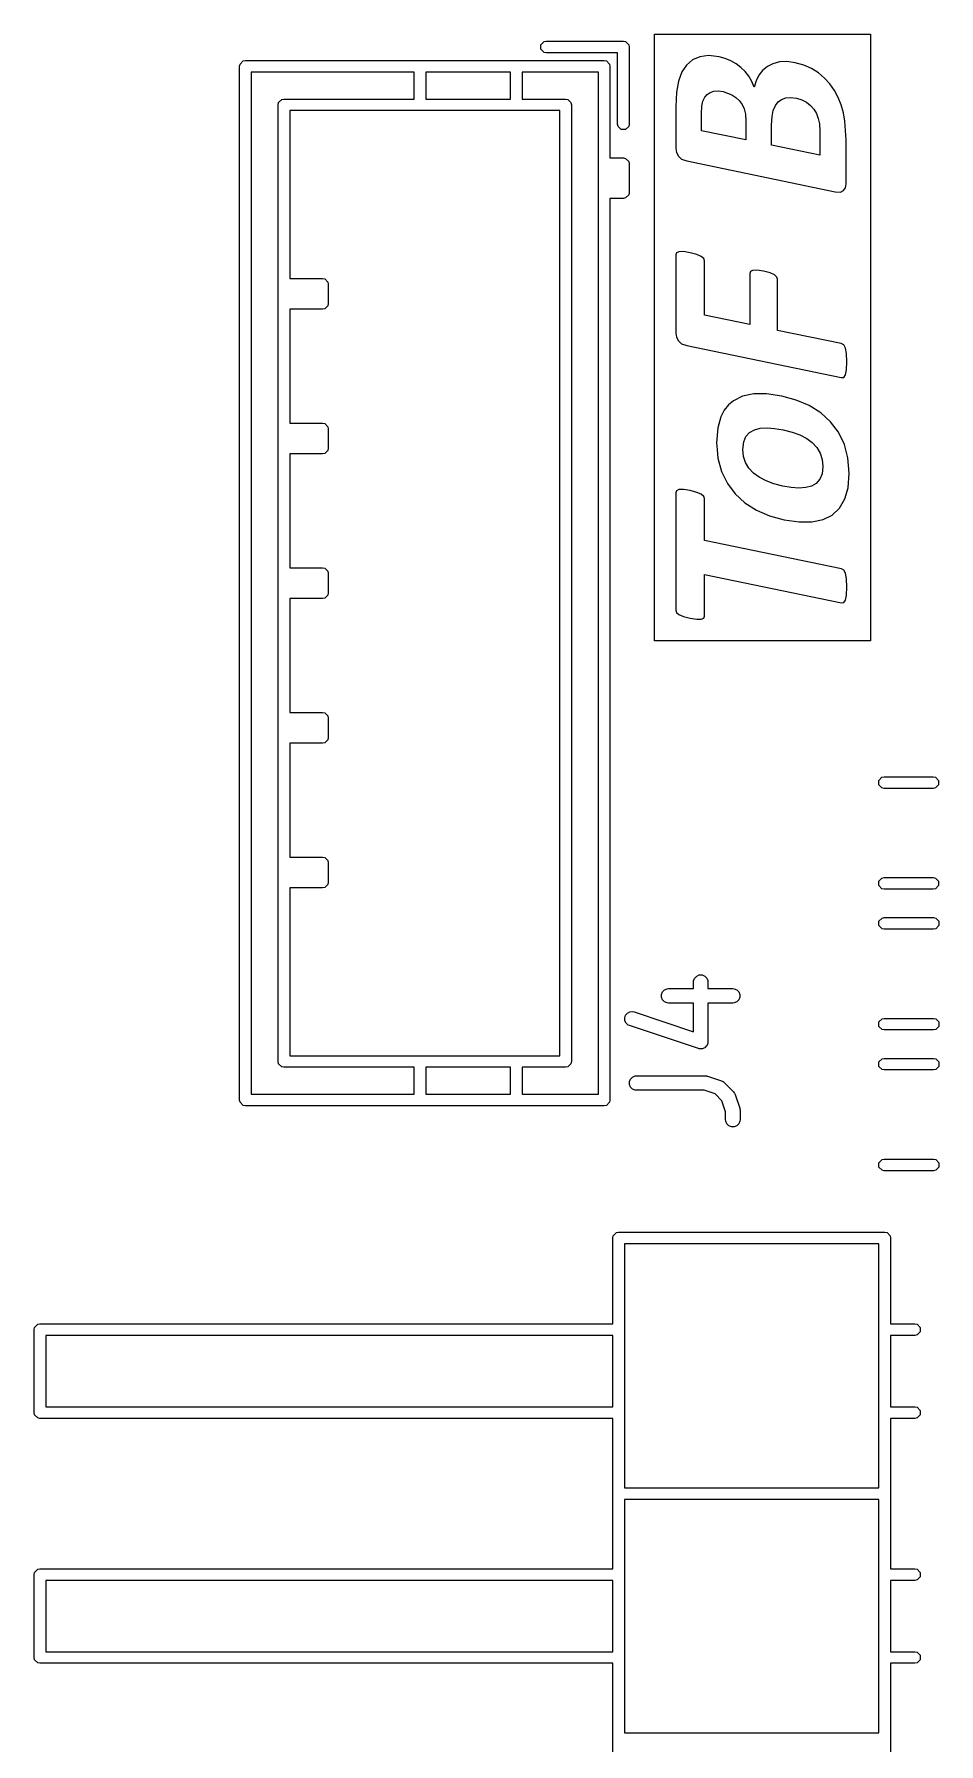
# Model space of a CAD drawing. Extents: x 34.8 to 94.5, y -157.8 to -74.1.
# Drawn here: x 34.81 to 44.19, y -122.78 to -105.06 of the extents above; entities that cross this region are included whole.
import ezdxf

# ---------------------------------------------------------------- set-up
doc = ezdxf.new("R2010")
doc.units = 0
doc.layers.add('BLACK', color=7, linetype='CONTINUOUS')

msp = doc.modelspace()

# ---------------------------------------------------------------- linework, layer by layer
at = {"layer": 'BLACK', "linetype": 'CONTINUOUS'}
for p, q in [((41.241413, -111.346628), (41.241413, -105.057291)), ((41.241413, -105.057291), (43.483485, -105.057291)), ((43.483485, -105.057291), (43.483485, -111.346628)), ((40.064567, -105.167039), (40.097039, -105.134567)), ((40.064567, -105.212961), (40.064567, -105.167039)), ((40.097039, -105.245433), (40.064567, -105.212961)), ((40.097039, -105.134567), (40.12, -105.13)), ((40.12, -105.25), (40.097039, -105.245433)), ((40.12, -105.13), (40.92, -105.13)), ((40.86, -105.25), (40.12, -105.25)), ((40.86, -105.99), (40.86, -105.25)), ((40.92, -105.13), (40.942961, -105.134567)), ((40.942961, -105.134567), (40.975433, -105.167039)), ((40.975433, -105.167039), (40.98, -105.19)), ((40.98, -105.19), (40.98, -105.99)), ((41.713618, -105.290421), (41.635923, -105.323397)), ((41.802047, -105.279513), (41.713618, -105.290421)), ((41.913042, -105.291765), (41.802047, -105.279513)), ((41.975663, -105.308804), (41.913042, -105.291765)), ((36.94, -105.39), (36.944567, -105.367039)), ((36.94, -116.11), (36.94, -105.39)), ((36.944567, -105.367039), (36.977039, -105.334567)), ((36.977039, -105.334567), (37, -105.33)), ((37, -105.33), (40.72, -105.33)), ((37.06, -105.45), (37.06, -116.05)), ((38.75, -105.45), (37.06, -105.45)), ((38.75, -105.73), (38.75, -105.45)), ((38.87, -105.45), (38.87, -105.73)), ((39.75, -105.45), (38.87, -105.45)), ((39.75, -105.73), (39.75, -105.45)), ((39.87, -105.45), (39.87, -105.73)), ((40.66, -105.45), (39.87, -105.45)), ((40.66, -116.05), (40.66, -105.45)), ((40.72, -105.33), (40.742961, -105.334567)), ((40.742961, -105.334567), (40.775433, -105.367039)), ((40.775433, -105.367039), (40.78, -105.39)), ((40.78, -105.39), (40.78, -106.34)), ((41.526533, -105.448495), (41.49099, -105.545533)), ((41.573545, -105.376883), (41.526533, -105.448495)), ((41.635923, -105.323397), (41.573545, -105.376883)), ((42.033942, -105.33292), (41.975663, -105.308804)), ((42.0882, -105.364013), (42.033942, -105.33292)), ((42.137013, -105.401186), (42.0882, -105.364013)), ((42.180572, -105.444301), (42.137013, -105.401186)), ((42.218956, -105.493632), (42.180572, -105.444301)), ((42.36319, -105.432073), (42.324103, -105.482152)), ((42.412152, -105.392149), (42.36319, -105.432073)), ((42.469592, -105.363434), (42.412152, -105.392149)), ((42.538304, -105.34562), (42.469592, -105.363434)), ((42.612672, -105.341494), (42.538304, -105.34562)), ((42.700603, -105.352703), (42.612672, -105.341494)), ((42.791394, -105.378057), (42.700603, -105.352703)), ((42.871207, -105.41352), (42.791394, -105.378057)), ((42.943605, -105.458985), (42.871207, -105.41352)), ((43.006273, -105.511705), (42.943605, -105.458985)), ((41.49099, -105.545533), (41.471191, -105.656982)), ((41.818949, -105.660207), (41.858454, -105.647993)), ((41.858454, -105.647993), (41.902247, -105.645312)), ((41.902247, -105.645312), (41.954441, -105.651901)), ((41.954441, -105.651901), (42.045666, -105.685606)), ((42.250925, -105.547984), (42.218956, -105.493632)), ((42.276353, -105.607937), (42.250925, -105.547984)), ((42.295442, -105.540318), (42.276353, -105.607937)), ((42.324103, -105.482152), (42.295442, -105.540318)), ((43.060768, -105.572137), (43.006273, -105.511705)), ((43.107267, -105.639689), (43.060768, -105.572137)), ((43.145665, -105.712676), (43.107267, -105.639689)), ((37.34, -105.79), (37.344567, -105.767039)), ((37.34, -115.71), (37.34, -105.79)), ((37.344567, -105.767039), (37.377039, -105.734567)), ((37.377039, -105.734567), (37.4, -105.73)), ((37.4, -105.73), (38.75, -105.73)), ((38.87, -105.73), (39.75, -105.73)), ((39.87, -105.73), (40.32, -105.73)), ((40.32, -105.73), (40.342961, -105.734567)), ((40.342961, -105.734567), (40.375433, -105.767039)), ((40.375433, -105.767039), (40.38, -105.79)), ((40.38, -105.79), (40.38, -115.71)), ((41.471191, -105.656982), (41.463635, -105.809071)), ((41.463635, -105.809071), (41.463635, -105.880268)), ((41.729371, -105.880268), (41.733705, -105.803397)), ((41.733705, -105.803397), (41.744515, -105.753262)), ((41.744515, -105.753262), (41.763448, -105.71146)), ((41.763448, -105.71146), (41.787745, -105.681454)), ((41.787745, -105.681454), (41.818949, -105.660207)), ((42.045666, -105.685606), (42.086204, -105.712493)), ((42.086204, -105.712493), (42.121259, -105.745934)), ((42.121259, -105.745934), (42.149847, -105.785443)), ((42.149847, -105.785443), (42.172062, -105.83203)), ((42.172062, -105.83203), (42.185431, -105.88504)), ((42.473946, -105.848028), (42.496156, -105.796193)), ((42.496156, -105.796193), (42.52426, -105.759612)), ((42.52426, -105.759612), (42.560385, -105.733405)), ((42.560385, -105.733405), (42.605104, -105.717724)), ((42.605104, -105.717724), (42.654926, -105.713264)), ((42.654926, -105.713264), (42.714525, -105.720289)), ((42.714525, -105.720289), (42.77025, -105.737217)), ((42.77025, -105.737217), (42.81845, -105.762665)), ((42.81845, -105.762665), (42.860426, -105.796209)), ((42.860426, -105.796209), (42.894654, -105.835938)), ((43.176877, -105.791119), (43.145665, -105.712676)), ((43.200439, -105.872954), (43.176877, -105.791119)), ((37.46, -105.85), (37.46, -107.59)), ((40.26, -105.85), (37.46, -105.85)), ((40.26, -115.65), (40.26, -105.85)), ((40.864567, -106.012961), (40.86, -105.99)), ((40.98, -105.99), (40.975433, -106.012961)), ((41.463635, -105.880268), (41.463635, -106.243457)), ((41.729371, -106.058077), (41.729371, -105.880268)), ((42.185431, -105.88504), (42.190502, -105.957571)), ((42.190502, -105.957571), (42.190502, -106.000802)), ((42.190502, -106.000802), (42.190502, -106.153942)), ((42.456238, -106.000802), (42.461255, -105.909542)), ((42.456238, -106.209263), (42.456238, -106.000802)), ((42.461255, -105.909542), (42.473946, -105.848028)), ((42.894654, -105.835938), (42.921316, -105.881312)), ((42.921316, -105.881312), (42.940816, -105.932414)), ((42.940816, -105.932414), (42.95225, -105.988488)), ((42.95225, -105.988488), (42.956448, -106.059176)), ((43.217055, -105.959158), (43.200439, -105.872954)), ((43.23, -106.151011), (43.217055, -105.959158)), ((40.897039, -106.045433), (40.864567, -106.012961)), ((40.942961, -106.045433), (40.897039, -106.045433)), ((40.975433, -106.012961), (40.942961, -106.045433)), ((42.190502, -106.153942), (41.729371, -106.058077)), ((42.956448, -106.059176), (42.956448, -106.313188)), ((43.23, -106.610676), (43.23, -106.151011)), ((40.78, -106.34), (40.92, -106.34)), ((40.92, -106.34), (40.942961, -106.344567)), ((40.942961, -106.344567), (40.975433, -106.377039)), ((41.463635, -106.243457), (41.470275, -106.285389)), ((41.470275, -106.285389), (41.490258, -106.323202)), ((41.490258, -106.323202), (41.523423, -106.351942)), ((41.523423, -106.351942), (41.576964, -106.371196)), ((42.956448, -106.313188), (42.456238, -106.209263)), ((40.975433, -106.377039), (40.98, -106.4)), ((40.98, -106.4), (40.98, -106.7)), ((41.576964, -106.371196), (43.116671, -106.691276)), ((40.98, -106.7), (40.975433, -106.722961)), ((43.116671, -106.691276), (43.17151, -106.694027)), ((43.17151, -106.694027), (43.203377, -106.679308)), ((43.203377, -106.679308), (43.222996, -106.65076)), ((43.222996, -106.65076), (43.23, -106.610676)), ((40.92, -106.76), (40.78, -106.76)), ((40.78, -106.76), (40.78, -116.11)), ((40.942961, -106.755433), (40.92, -106.76)), ((40.975433, -106.722961), (40.942961, -106.755433)), ((41.471207, -107.324598), (41.463635, -107.344382)), ((41.463635, -107.344382), (41.463635, -108.158321)), ((41.49612, -107.313119), (41.471207, -107.324598)), ((41.542404, -107.31202), (41.49612, -107.313119)), ((41.612868, -107.323255), (41.542404, -107.31202)), ((41.682599, -107.341084), (41.612868, -107.323255)), ((41.72754, -107.361112), (41.682599, -107.341084)), ((41.75233, -107.383094), (41.72754, -107.361112)), ((41.760635, -107.406175), (41.75233, -107.383094)), ((41.760635, -107.971475), (41.760635, -107.406175)), ((37.46, -107.59), (37.8, -107.59)), ((37.8, -107.59), (37.822961, -107.594567)), ((37.822961, -107.594567), (37.855433, -107.627039)), ((42.23642, -107.518405), (42.229581, -107.538311)), ((42.229581, -107.538311), (42.229581, -108.068928)), ((42.259745, -107.506559), (42.23642, -107.518405)), ((42.303586, -107.504971), (42.259745, -107.506559)), ((42.372096, -107.51584), (42.303586, -107.504971)), ((42.440729, -107.533548), (42.372096, -107.51584)), ((42.485914, -107.553698), (42.440729, -107.533548)), ((42.511315, -107.575558), (42.485914, -107.553698)), ((42.518764, -107.598394), (42.511315, -107.575558)), ((42.518764, -108.129012), (42.518764, -107.598394)), ((37.855433, -107.627039), (37.86, -107.65)), ((37.86, -107.65), (37.86, -107.85)), ((37.8, -107.91), (37.46, -107.91)), ((37.46, -107.91), (37.46, -109.09)), ((37.822961, -107.905433), (37.8, -107.91)), ((37.855433, -107.872961), (37.822961, -107.905433)), ((37.86, -107.85), (37.855433, -107.872961)), ((42.229581, -108.068928), (41.760635, -107.971475)), ((43.177609, -108.266032), (42.518764, -108.129012)), ((41.463635, -108.158321), (41.470275, -108.200253)), ((41.470275, -108.200253), (41.490258, -108.238066)), ((41.490258, -108.238066), (41.523423, -108.266806)), ((41.523423, -108.266806), (41.576964, -108.28606)), ((41.576964, -108.28606), (43.177732, -108.618841)), ((43.203743, -108.279465), (43.177609, -108.266032)), ((43.222184, -108.312072), (43.203743, -108.279465)), ((43.233663, -108.368614), (43.222184, -108.312072)), ((43.237815, -108.454954), (43.233663, -108.368614)), ((43.233663, -108.538973), (43.237815, -108.454954)), ((43.177732, -108.618841), (43.203743, -108.615666)), ((43.203743, -108.615666), (43.222184, -108.590753)), ((43.222184, -108.590753), (43.233663, -108.538973)), ((42.154289, -108.811269), (42.060809, -108.857466)), ((42.27269, -108.787246), (42.154289, -108.811269)), ((42.402532, -108.786797), (42.27269, -108.787246)), ((42.56114, -108.809717), (42.402532, -108.786797)), ((42.711901, -108.851357), (42.56114, -108.809717)), ((41.930139, -109.024772), (41.897727, -109.140603)), ((41.965277, -108.956689), (41.930139, -109.024772)), ((42.008738, -108.901473), (41.965277, -108.956689)), ((42.060809, -108.857466), (42.008738, -108.901473)), ((42.845683, -108.909001), (42.711901, -108.851357)), ((42.965998, -108.984871), (42.845683, -108.909001)), ((43.06709, -109.076674), (42.965998, -108.984871)), ((37.46, -109.09), (37.8, -109.09)), ((37.8, -109.09), (37.822961, -109.094567)), ((37.822961, -109.094567), (37.855433, -109.127039)), ((37.855433, -109.127039), (37.86, -109.15)), ((37.86, -109.15), (37.86, -109.35)), ((41.897727, -109.140603), (41.885687, -109.293317)), ((42.190746, -109.229326), (42.228117, -109.18731)), ((42.228117, -109.18731), (42.278185, -109.158618)), ((42.278185, -109.158618), (42.337248, -109.143046)), ((42.337248, -109.143046), (42.410198, -109.13859)), ((42.410198, -109.13859), (42.4875, -109.144315)), ((42.4875, -109.144315), (42.576161, -109.159106)), ((42.576161, -109.159106), (42.669972, -109.183144)), ((42.669972, -109.183144), (42.749207, -109.212473)), ((43.149111, -109.185128), (43.06709, -109.076674)), ((43.210704, -109.311025), (43.149111, -109.185128)), ((37.855433, -109.372961), (37.822961, -109.405433)), ((37.86, -109.35), (37.855433, -109.372961)), ((41.885687, -109.293317), (41.891389, -109.362438)), ((41.891389, -109.362438), (41.898817, -109.452489)), ((42.159239, -109.362438), (42.167899, -109.283818)), ((42.166422, -109.434782), (42.159239, -109.362438)), ((42.167899, -109.283818), (42.190746, -109.229326)), ((42.749207, -109.212473), (42.820644, -109.249929)), ((42.820644, -109.249929), (42.878412, -109.292829)), ((42.878412, -109.292829), (42.925582, -109.34398)), ((42.925582, -109.34398), (42.959745, -109.402006)), ((43.248176, -109.449621), (43.210704, -109.311025)), ((37.8, -109.41), (37.46, -109.41)), ((37.46, -109.41), (37.46, -110.59)), ((37.822961, -109.405433), (37.8, -109.41)), ((41.898817, -109.452489), (41.936367, -109.590561)), ((42.187327, -109.499214), (42.166422, -109.434782)), ((42.221532, -109.557205), (42.187327, -109.499214)), ((42.959745, -109.402006), (42.980523, -109.466501)), ((42.987711, -109.540003), (42.9793, -109.617621)), ((42.980523, -109.466501), (42.987711, -109.540003)), ((43.261263, -109.608879), (43.248176, -109.449621)), ((41.936367, -109.590561), (41.997709, -109.715959)), ((41.997709, -109.715959), (42.079249, -109.824179)), ((42.26927, -109.608513), (42.221532, -109.557205)), ((42.327546, -109.651666), (42.26927, -109.608513)), ((42.399207, -109.689602), (42.327546, -109.651666)), ((42.478377, -109.719389), (42.399207, -109.689602)), ((42.572131, -109.743579), (42.478377, -109.719389)), ((42.919975, -109.715077), (42.870108, -109.743457)), ((42.956936, -109.672627), (42.919975, -109.715077)), ((42.9793, -109.617621), (42.956936, -109.672627)), ((43.249089, -109.760473), (43.261263, -109.608879)), ((41.471207, -109.791207), (41.463635, -109.811601)), ((41.463635, -109.811601), (41.463635, -111.030373)), ((41.49612, -109.779605), (41.471207, -109.791207)), ((41.542404, -109.779239), (41.49612, -109.779605)), ((41.612868, -109.790474), (41.542404, -109.779239)), ((41.681256, -109.808059), (41.612868, -109.790474)), ((41.726807, -109.827477), (41.681256, -109.808059)), ((41.75233, -109.849581), (41.726807, -109.827477)), ((41.760635, -109.873394), (41.75233, -109.849581)), ((41.760635, -110.306315), (41.760635, -109.873394)), ((42.079249, -109.824179), (42.179819, -109.915983)), ((42.660898, -109.758211), (42.572131, -109.743579)), ((42.738217, -109.763485), (42.660898, -109.758211)), ((42.811101, -109.758658), (42.738217, -109.763485)), ((42.870108, -109.743457), (42.811101, -109.758658)), ((43.159857, -109.973435), (43.2162, -109.876203)), ((43.2162, -109.876203), (43.249089, -109.760473)), ((42.179819, -109.915983), (42.300655, -109.992585)), ((42.300655, -109.992585), (42.435005, -110.050784)), ((42.435005, -110.050784), (42.585809, -110.09248)), ((42.991301, -110.090601), (43.084919, -110.043998)), ((43.084919, -110.043998), (43.159857, -109.973435)), ((42.585809, -110.09248), (42.743224, -110.115234)), ((42.743224, -110.115234), (42.872916, -110.114828)), ((42.872916, -110.114828), (42.991301, -110.090601)), ((43.180662, -110.601482), (41.760635, -110.306315)), ((37.46, -110.59), (37.8, -110.59)), ((37.8, -110.59), (37.822961, -110.594567)), ((37.822961, -110.594567), (37.855433, -110.627039)), ((43.205209, -110.615282), (43.180662, -110.601482)), ((43.222916, -110.647644), (43.205209, -110.615282)), ((37.855433, -110.627039), (37.86, -110.65)), ((37.86, -110.65), (37.86, -110.85)), ((41.760635, -111.092166), (41.760635, -110.659246)), ((41.760635, -110.659246), (43.180662, -110.954413)), ((43.233663, -110.704064), (43.222916, -110.647644)), ((43.237815, -110.789793), (43.233663, -110.704064)), ((43.233663, -110.873813), (43.237815, -110.789793)), ((37.8, -110.91), (37.46, -110.91)), ((37.46, -110.91), (37.46, -112.09)), ((37.822961, -110.905433), (37.8, -110.91)), ((37.855433, -110.872961), (37.822961, -110.905433)), ((37.86, -110.85), (37.855433, -110.872961)), ((43.180662, -110.954413), (43.205209, -110.950872)), ((43.205209, -110.950872), (43.222916, -110.925715)), ((43.222916, -110.925715), (43.233663, -110.873813)), ((41.463635, -111.030373), (41.471207, -111.054797)), ((41.471207, -111.054797), (41.49612, -111.075924)), ((41.49612, -111.075924), (41.542404, -111.095585)), ((41.542404, -111.095585), (41.612868, -111.113537)), ((41.612868, -111.113537), (41.681256, -111.124406)), ((41.681256, -111.124406), (41.726807, -111.123796)), ((41.726807, -111.123796), (41.75233, -111.113171)), ((41.75233, -111.113171), (41.760635, -111.092166)), ((43.483485, -111.346628), (41.241413, -111.346628)), ((37.46, -112.09), (37.8, -112.09)), ((37.8, -112.09), (37.822961, -112.094567)), ((37.822961, -112.094567), (37.855433, -112.127039)), ((37.855433, -112.127039), (37.86, -112.15)), ((37.86, -112.15), (37.86, -112.35)), ((37.855433, -112.372961), (37.822961, -112.405433)), ((37.86, -112.35), (37.855433, -112.372961)), ((37.8, -112.41), (37.46, -112.41)), ((37.46, -112.41), (37.46, -113.59)), ((37.822961, -112.405433), (37.8, -112.41)), ((43.567343, -112.794539), (43.599815, -112.762067)), ((43.567343, -112.840461), (43.567343, -112.794539)), ((43.599815, -112.872933), (43.567343, -112.840461)), ((43.599815, -112.762067), (43.622776, -112.7575)), ((43.622776, -112.8775), (43.599815, -112.872933)), ((43.622776, -112.7575), (44.132224, -112.7575)), ((44.132224, -112.8775), (43.622776, -112.8775)), ((44.132224, -112.7575), (44.155185, -112.762067)), ((44.155185, -112.872933), (44.132224, -112.8775)), ((44.155185, -112.762067), (44.187657, -112.794539)), ((44.187657, -112.840461), (44.155185, -112.872933)), ((44.187657, -112.794539), (44.187657, -112.840461)), ((37.46, -113.59), (37.8, -113.59)), ((37.8, -113.59), (37.822961, -113.594567)), ((37.822961, -113.594567), (37.855433, -113.627039)), ((37.855433, -113.627039), (37.86, -113.65)), ((37.86, -113.65), (37.86, -113.85)), ((43.567343, -113.839539), (43.599815, -113.807067)), ((43.599815, -113.807067), (43.622776, -113.8025)), ((43.622776, -113.8025), (44.132224, -113.8025)), ((44.132224, -113.8025), (44.155185, -113.807067)), ((44.155185, -113.807067), (44.187657, -113.839539)), ((37.8, -113.91), (37.46, -113.91)), ((37.46, -113.91), (37.46, -115.65)), ((37.822961, -113.905433), (37.8, -113.91)), ((37.855433, -113.872961), (37.822961, -113.905433)), ((37.86, -113.85), (37.855433, -113.872961)), ((43.567343, -113.885461), (43.567343, -113.839539)), ((43.599815, -113.917933), (43.567343, -113.885461)), ((43.622776, -113.9225), (43.599815, -113.917933)), ((44.132224, -113.9225), (43.622776, -113.9225)), ((44.155185, -113.917933), (44.132224, -113.9225)), ((44.187657, -113.885461), (44.155185, -113.917933)), ((44.187657, -113.839539), (44.187657, -113.885461)), ((43.569843, -114.254539), (43.602315, -114.222067)), ((43.569843, -114.300461), (43.569843, -114.254539)), ((43.602315, -114.332933), (43.569843, -114.300461)), ((43.602315, -114.222067), (43.625276, -114.2175)), ((43.625276, -114.3375), (43.602315, -114.332933)), ((43.625276, -114.2175), (44.134724, -114.2175)), ((44.134724, -114.3375), (43.625276, -114.3375)), ((44.134724, -114.2175), (44.157685, -114.222067)), ((44.157685, -114.332933), (44.134724, -114.3375)), ((44.157685, -114.222067), (44.190157, -114.254539)), ((44.190157, -114.300461), (44.157685, -114.332933)), ((44.190157, -114.254539), (44.190157, -114.300461)), ((41.646485, -114.885714), (41.647926, -114.871082)), ((41.647926, -114.871082), (41.659125, -114.844046)), ((41.659125, -114.844046), (41.679817, -114.823354)), ((41.679817, -114.823354), (41.706853, -114.812155)), ((41.706853, -114.812155), (41.736117, -114.812155)), ((41.736117, -114.812155), (41.763153, -114.823354)), ((41.763153, -114.823354), (41.783845, -114.844046)), ((41.783845, -114.844046), (41.795044, -114.871082)), ((41.795044, -114.871082), (41.796485, -114.885714)), ((41.314593, -115.013939), (41.325792, -114.986903)), ((41.314593, -115.043203), (41.314593, -115.013939)), ((41.325792, -115.070239), (41.314593, -115.043203)), ((41.325792, -114.986903), (41.346484, -114.966211)), ((41.346484, -114.966211), (41.37352, -114.955012)), ((41.37352, -114.955012), (41.388152, -114.953571)), ((41.388152, -114.953571), (41.646485, -114.953571)), ((41.646485, -114.953571), (41.646485, -114.885714)), ((41.796485, -114.885714), (41.796485, -114.953571)), ((41.796485, -114.953571), (42.054819, -114.953571)), ((42.054819, -114.953571), (42.069451, -114.955012)), ((42.069451, -114.955012), (42.096487, -114.966211)), ((42.096487, -114.966211), (42.117179, -114.986903)), ((42.117179, -114.986903), (42.128378, -115.013939)), ((42.128378, -115.043203), (42.117179, -115.070239)), ((42.128378, -115.013939), (42.128378, -115.043203)), ((40.942043, -115.229523), (40.961217, -115.207416)), ((40.961217, -115.207416), (40.98739, -115.19433)), ((40.98739, -115.19433), (41.01658, -115.192255)), ((41.01658, -115.192255), (41.030917, -115.195515)), ((41.030917, -115.195515), (41.646485, -115.400704)), ((41.346484, -115.090931), (41.325792, -115.070239)), ((41.37352, -115.10213), (41.346484, -115.090931)), ((41.388152, -115.103571), (41.37352, -115.10213)), ((41.646485, -115.103571), (41.388152, -115.103571)), ((41.646485, -115.400704), (41.646485, -115.103571)), ((42.054819, -115.103571), (41.796485, -115.103571)), ((41.796485, -115.103571), (41.796485, -115.504761)), ((42.069451, -115.10213), (42.054819, -115.103571)), ((42.096487, -115.090931), (42.069451, -115.10213)), ((42.117179, -115.070239), (42.096487, -115.090931)), ((40.932789, -115.257286), (40.942043, -115.229523)), ((40.934864, -115.286476), (40.932789, -115.257286)), ((40.94795, -115.312649), (40.934864, -115.286476)), ((40.970057, -115.331823), (40.94795, -115.312649)), ((40.983483, -115.337817), (40.970057, -115.331823)), ((41.697767, -115.575912), (40.983483, -115.337817)), ((43.569843, -115.299539), (43.602315, -115.267067)), ((43.569843, -115.345461), (43.569843, -115.299539)), ((43.602315, -115.377933), (43.569843, -115.345461)), ((43.602315, -115.267067), (43.625276, -115.2625)), ((43.625276, -115.3825), (43.602315, -115.377933)), ((43.625276, -115.2625), (44.134724, -115.2625)), ((44.134724, -115.3825), (43.625276, -115.3825)), ((44.134724, -115.2625), (44.157685, -115.267067)), ((44.157685, -115.377933), (44.134724, -115.3825)), ((44.157685, -115.267067), (44.190157, -115.299539)), ((44.190157, -115.345461), (44.157685, -115.377933)), ((44.190157, -115.299539), (44.190157, -115.345461)), ((41.705022, -115.577561), (41.697767, -115.575912)), ((41.706853, -115.57832), (41.705022, -115.577561)), ((41.708357, -115.57832), (41.706853, -115.57832)), ((41.712104, -115.579172), (41.708357, -115.57832)), ((41.724089, -115.57832), (41.712104, -115.579172)), ((41.736117, -115.57832), (41.724089, -115.57832)), ((41.738608, -115.577287), (41.736117, -115.57832)), ((41.741294, -115.577097), (41.738608, -115.577287)), ((41.752041, -115.571723), (41.741294, -115.577097)), ((41.763153, -115.567121), (41.752041, -115.571723)), ((41.765058, -115.565215), (41.763153, -115.567121)), ((41.767468, -115.564011), (41.765058, -115.565215)), ((41.775342, -115.554931), (41.767468, -115.564011)), ((41.783845, -115.546429), (41.775342, -115.554931)), ((41.784876, -115.543938), (41.783845, -115.546429)), ((41.786642, -115.541903), (41.784876, -115.543938)), ((41.790442, -115.530502), (41.786642, -115.541903)), ((41.795044, -115.519393), (41.790442, -115.530502)), ((41.79542, -115.515566), (41.795044, -115.519393)), ((41.795896, -115.514141), (41.79542, -115.515566)), ((41.796485, -115.504761), (41.795755, -115.512166)), ((41.795755, -115.512166), (41.795896, -115.514141)), ((37.344567, -115.732961), (37.34, -115.71)), ((37.377039, -115.765433), (37.344567, -115.732961)), ((37.46, -115.65), (40.26, -115.65)), ((40.375433, -115.732961), (40.342961, -115.765433)), ((40.38, -115.71), (40.375433, -115.732961)), ((43.569843, -115.714539), (43.602315, -115.682067)), ((43.569843, -115.760461), (43.569843, -115.714539)), ((43.602315, -115.792933), (43.569843, -115.760461)), ((43.602315, -115.682067), (43.625276, -115.6775)), ((43.625276, -115.6775), (44.134724, -115.6775)), ((44.134724, -115.6775), (44.157685, -115.682067)), ((44.157685, -115.682067), (44.190157, -115.714539)), ((44.190157, -115.760461), (44.157685, -115.792933)), ((44.190157, -115.714539), (44.190157, -115.760461)), ((37.4, -115.77), (37.377039, -115.765433)), ((38.75, -115.77), (37.4, -115.77)), ((38.75, -116.05), (38.75, -115.77)), ((38.87, -115.77), (38.87, -116.05)), ((39.75, -115.77), (38.87, -115.77)), ((39.75, -116.05), (39.75, -115.77)), ((40.32, -115.77), (39.87, -115.77)), ((39.87, -115.77), (39.87, -116.05)), ((40.342961, -115.765433), (40.32, -115.77)), ((40.98126, -115.918701), (40.992459, -115.891665)), ((40.98126, -115.947965), (40.98126, -115.918701)), ((40.992459, -115.891665), (41.013151, -115.870973)), ((41.013151, -115.870973), (41.040187, -115.859774)), ((41.040187, -115.859774), (41.054819, -115.858333)), ((41.054819, -115.858333), (41.769104, -115.858333)), ((41.769104, -115.858333), (41.776509, -115.859062)), ((41.776509, -115.859062), (41.778484, -115.858922)), ((41.778484, -115.858922), (41.781081, -115.859512)), ((41.781081, -115.859512), (41.783736, -115.859774)), ((41.783736, -115.859774), (41.785567, -115.860532)), ((41.785567, -115.860532), (41.792821, -115.862182)), ((41.792821, -115.862182), (41.935678, -115.909801)), ((41.935678, -115.909801), (41.949103, -115.915795)), ((41.949103, -115.915795), (41.951137, -115.917559)), ((41.951137, -115.917559), (41.953628, -115.918591)), ((41.953628, -115.918591), (41.964994, -115.927919)), ((41.964994, -115.927919), (42.060233, -116.023157)), ((43.625276, -115.7975), (43.602315, -115.792933)), ((44.134724, -115.7975), (43.625276, -115.7975)), ((44.157685, -115.792933), (44.134724, -115.7975)), ((36.944567, -116.132961), (36.94, -116.11)), ((37.06, -116.05), (38.75, -116.05)), ((38.87, -116.05), (39.75, -116.05)), ((39.87, -116.05), (40.66, -116.05)), ((40.78, -116.11), (40.775433, -116.132961)), ((40.992459, -115.975001), (40.98126, -115.947965)), ((41.013151, -115.995693), (40.992459, -115.975001)), ((41.040187, -116.006892), (41.013151, -115.995693)), ((41.054819, -116.008333), (41.040187, -116.006892)), ((41.756934, -116.008333), (41.054819, -116.008333)), ((41.871447, -116.046504), (41.756934, -116.008333)), ((41.941648, -116.116704), (41.871447, -116.046504)), ((42.060233, -116.023157), (42.069561, -116.034522)), ((42.069561, -116.034522), (42.070592, -116.037012)), ((42.070592, -116.037012), (42.072357, -116.039047)), ((42.072357, -116.039047), (42.078351, -116.052473)), ((42.078351, -116.052473), (42.12597, -116.195329)), ((36.977039, -116.165433), (36.944567, -116.132961)), ((37, -116.17), (36.977039, -116.165433)), ((40.72, -116.17), (37, -116.17)), ((40.742961, -116.165433), (40.72, -116.17)), ((40.775433, -116.132961), (40.742961, -116.165433)), ((41.979819, -116.231217), (41.941648, -116.116704)), ((41.979819, -116.314285), (41.979819, -116.231217)), ((42.12597, -116.195329), (42.127619, -116.202584)), ((42.127619, -116.202584), (42.128378, -116.204415)), ((42.128378, -116.204415), (42.128639, -116.207068)), ((42.128639, -116.207068), (42.12923, -116.209666)), ((42.12923, -116.209666), (42.129089, -116.21164)), ((42.129089, -116.21164), (42.129819, -116.219047)), ((42.129819, -116.219047), (42.129819, -116.314285)), ((41.98126, -116.328917), (41.979819, -116.314285)), ((41.992459, -116.355953), (41.98126, -116.328917)), ((42.013151, -116.376645), (41.992459, -116.355953)), ((42.040187, -116.387844), (42.013151, -116.376645)), ((42.069451, -116.387844), (42.040187, -116.387844)), ((42.096487, -116.376645), (42.069451, -116.387844)), ((42.117179, -116.355953), (42.096487, -116.376645)), ((42.128378, -116.328917), (42.117179, -116.355953)), ((42.129819, -116.314285), (42.128378, -116.328917)), ((43.569843, -116.759539), (43.602315, -116.727067)), ((43.569843, -116.805461), (43.569843, -116.759539)), ((43.602315, -116.837933), (43.569843, -116.805461)), ((43.602315, -116.727067), (43.625276, -116.7225)), ((43.625276, -116.7225), (44.134724, -116.7225)), ((44.134724, -116.7225), (44.157685, -116.727067)), ((44.157685, -116.727067), (44.190157, -116.759539)), ((44.190157, -116.805461), (44.157685, -116.837933)), ((44.190157, -116.759539), (44.190157, -116.805461)), ((43.625276, -116.8425), (43.602315, -116.837933)), ((44.134724, -116.8425), (43.625276, -116.8425)), ((44.157685, -116.837933), (44.134724, -116.8425)), ((40.81, -117.54), (40.814567, -117.517039)), ((40.814567, -117.517039), (40.847039, -117.484567)), ((40.847039, -117.484567), (40.87, -117.48)), ((40.87, -117.48), (43.63, -117.48)), ((43.63, -117.48), (43.652961, -117.484567)), ((43.652961, -117.484567), (43.685433, -117.517039)), ((43.685433, -117.517039), (43.69, -117.54)), ((40.81, -118.43), (40.81, -117.54)), ((40.93, -117.6), (40.93, -120.13)), ((43.57, -117.6), (40.93, -117.6)), ((43.57, -120.13), (43.57, -117.6)), ((43.69, -117.54), (43.69, -118.43)), ((34.81, -118.49), (34.814567, -118.467039)), ((34.81, -119.35), (34.81, -118.49)), ((34.814567, -118.467039), (34.847039, -118.434567)), ((34.847039, -118.434567), (34.87, -118.43)), ((34.87, -118.43), (40.81, -118.43)), ((34.93, -118.55), (34.93, -119.29)), ((40.81, -118.55), (34.93, -118.55)), ((40.81, -119.29), (40.81, -118.55)), ((43.69, -118.43), (43.942642, -118.43)), ((43.942642, -118.55), (43.69, -118.55)), ((43.69, -118.55), (43.69, -119.29)), ((43.942642, -118.43), (43.965603, -118.434567)), ((43.965603, -118.545433), (43.942642, -118.55)), ((43.965603, -118.434567), (43.998075, -118.467039)), ((43.998075, -118.512961), (43.965603, -118.545433)), ((43.998075, -118.467039), (43.998075, -118.512961)), ((34.93, -119.29), (40.81, -119.29)), ((43.69, -119.29), (43.942642, -119.29)), ((43.942642, -119.29), (43.965603, -119.294567)), ((43.965603, -119.294567), (43.998075, -119.327039)), ((34.814567, -119.372961), (34.81, -119.35)), ((34.847039, -119.405433), (34.814567, -119.372961)), ((34.87, -119.41), (34.847039, -119.405433)), ((40.81, -119.41), (34.87, -119.41)), ((40.81, -120.97), (40.81, -119.41)), ((43.942642, -119.41), (43.69, -119.41)), ((43.69, -119.41), (43.69, -120.97)), ((43.965603, -119.405433), (43.942642, -119.41)), ((43.998075, -119.372961), (43.965603, -119.405433)), ((43.998075, -119.327039), (43.998075, -119.372961)), ((40.93, -120.13), (43.57, -120.13)), ((40.93, -120.25), (40.93, -122.67)), ((43.57, -120.25), (40.93, -120.25)), ((43.57, -122.67), (43.57, -120.25)), ((34.81, -121.03), (34.814567, -121.007039)), ((34.81, -121.89), (34.81, -121.03)), ((34.814567, -121.007039), (34.847039, -120.974567)), ((34.847039, -120.974567), (34.87, -120.97)), ((34.87, -120.97), (40.81, -120.97)), ((43.69, -120.97), (43.942642, -120.97)), ((43.942642, -120.97), (43.965603, -120.974567)), ((43.965603, -120.974567), (43.998075, -121.007039)), ((43.998075, -121.052961), (43.965603, -121.085433)), ((43.998075, -121.007039), (43.998075, -121.052961)), ((34.93, -121.09), (34.93, -121.83)), ((40.81, -121.09), (34.93, -121.09)), ((40.81, -121.83), (40.81, -121.09)), ((43.942642, -121.09), (43.69, -121.09)), ((43.69, -121.09), (43.69, -121.83)), ((43.965603, -121.085433), (43.942642, -121.09)), ((34.814567, -121.912961), (34.81, -121.89)), ((34.847039, -121.945433), (34.814567, -121.912961)), ((34.87, -121.95), (34.847039, -121.945433)), ((40.81, -121.95), (34.87, -121.95)), ((34.93, -121.83), (40.81, -121.83)), ((40.81, -123.51), (40.81, -121.95)), ((43.69, -121.83), (43.942642, -121.83)), ((43.942642, -121.95), (43.69, -121.95)), ((43.69, -121.95), (43.69, -123.51)), ((43.942642, -121.83), (43.965603, -121.834567)), ((43.965603, -121.945433), (43.942642, -121.95)), ((43.965603, -121.834567), (43.998075, -121.867039)), ((43.998075, -121.912961), (43.965603, -121.945433)), ((43.998075, -121.867039), (43.998075, -121.912961)), ((40.93, -122.67), (43.57, -122.67))]:
    msp.add_line(p, q, dxfattribs=at)

doc.saveas('drawing.dxf')
